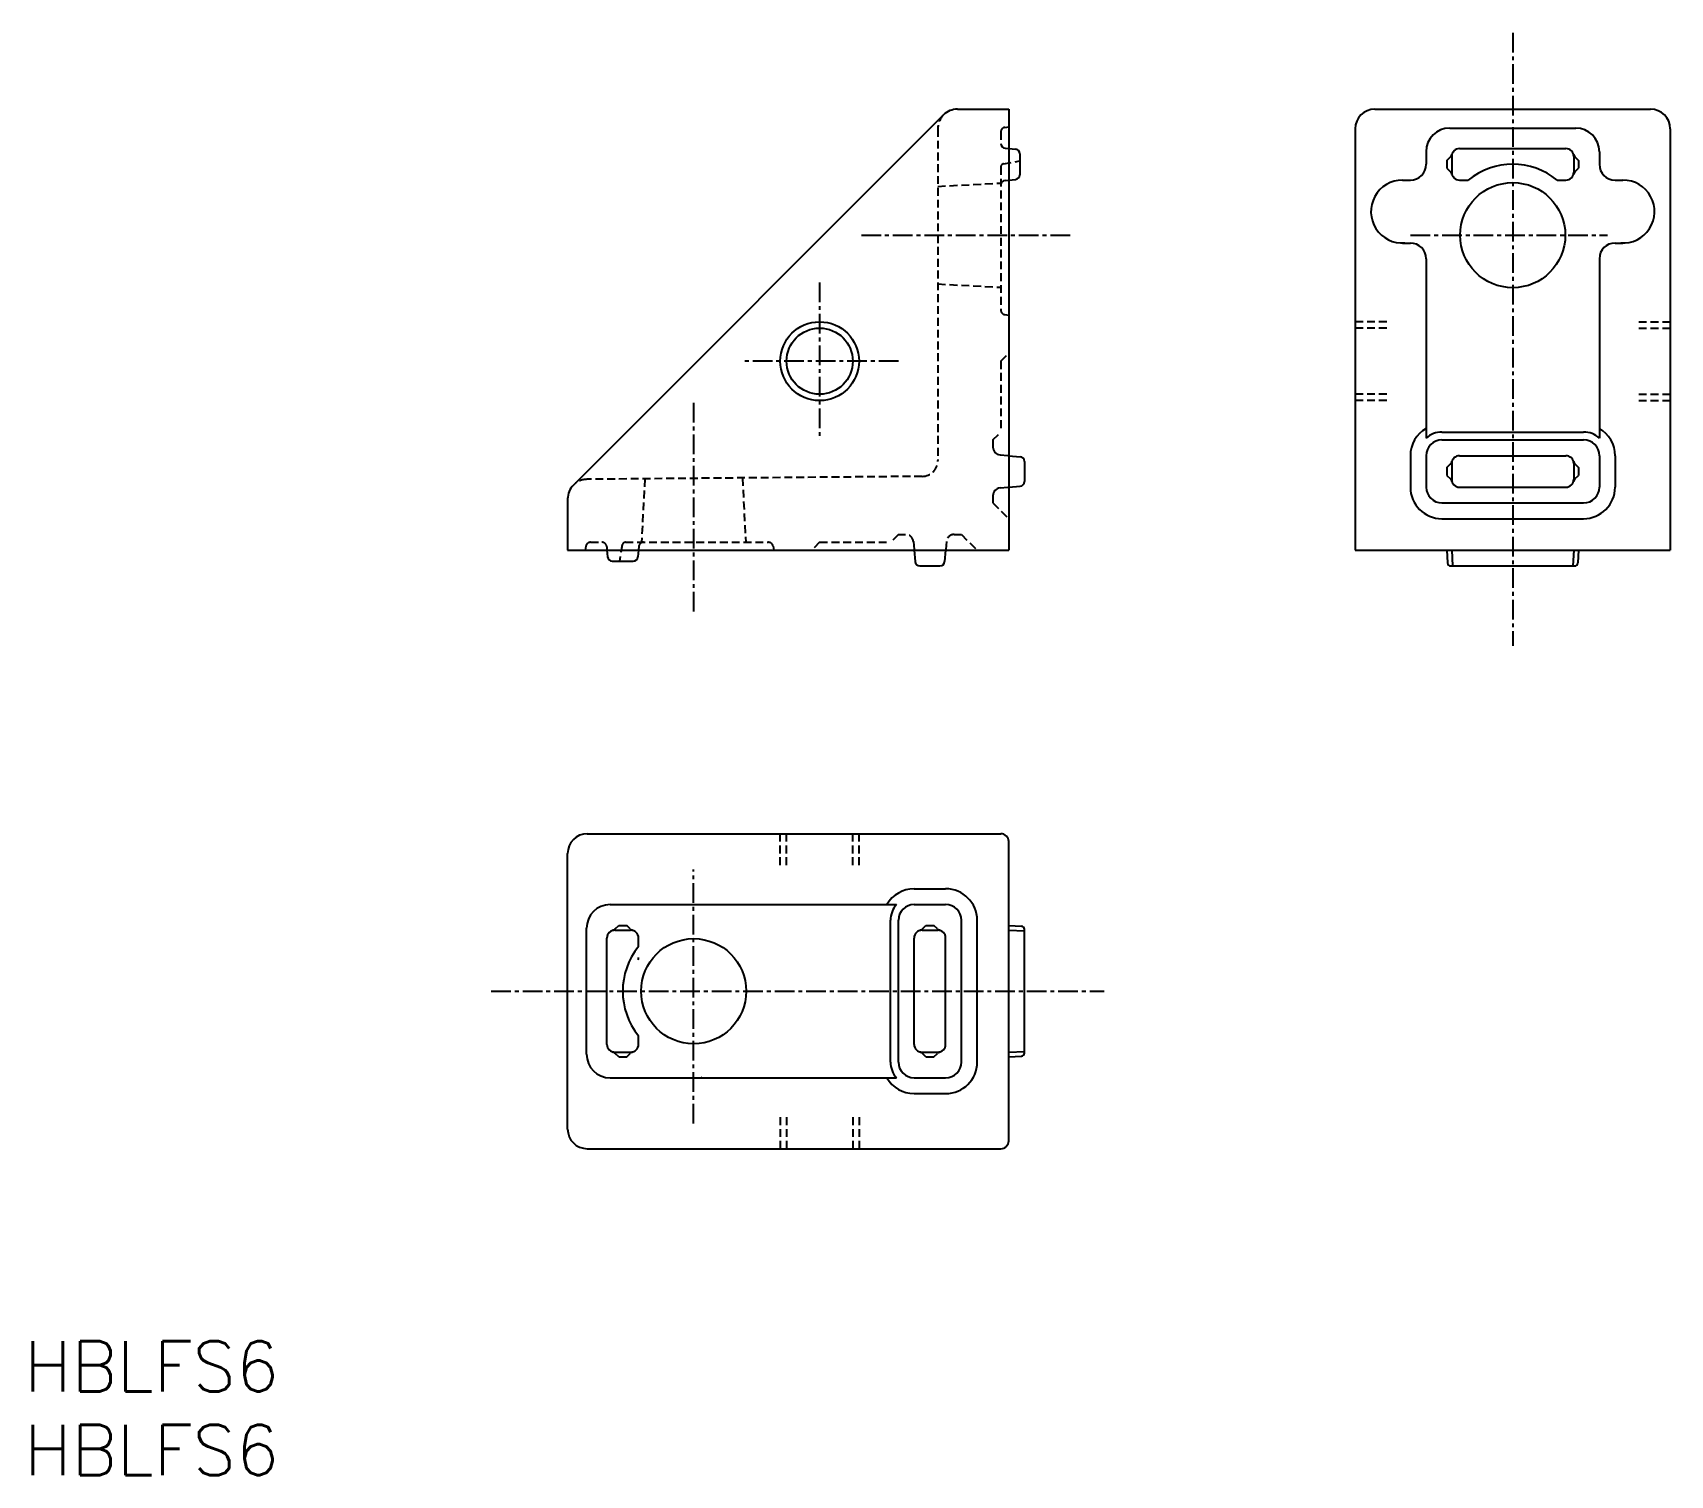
# Model space of a CAD drawing. Extents: x -50 to 54, y -71 to 21.
import ezdxf

# ---------------------------------------------------------------- set-up
doc = ezdxf.new("R2010")
doc.units = 0
doc.linetypes.add('CENTER', pattern=[2, 1.25, -0.25, 0.25, -0.25])
doc.linetypes.add('DASHED', pattern=[0.75, 0.5, -0.25])
doc.layers.get('0').update_dxf_attribs({"linetype": 'CONTINUOUS'})
doc.layers.add('CENTER', color=1, linetype='CENTER')
doc.styles.get("Standard").update_dxf_attribs({"font": 'txt.shx', "bigfont": 'bigfont.shx'})

msp = doc.modelspace()

# ---------------------------------------------------------------- linework, layer by layer
at = {"color": 7, "linetype": 'CONTINUOUS'}
for p, q in [((7.866118, 15.633884), (-15.633884, -7.866117)), ((8.75, 15.999999), (12, 15.999999)), ((12, 15.999999), (12, -12.000001)), ((35.25, 15.999999), (52.75, 15.999999)), ((34, 14.749999), (34, -12.000001)), ((40, 14.8), (48, 14.8)), ((54, 14.749999), (54, -12.000001)), ((12.000004, 13.499999), (12.42614, 13.462717)), ((12.699997, 13.16386), (12.699997, 11.836141)), ((38.5, 13.3), (38.5, 12.499999)), ((39.824997, 12.749993), (40.050785, 12.975781)), ((39.824997, 12.749999), (39.824997, 12.249999)), ((40.125, 12.999999), (40.125, 11.999999)), ((40.625, 13.499999), (47.375, 13.499999)), ((47.875, 12.999999), (47.875, 11.999999)), ((47.949211, 12.975779), (48.174996, 12.749996)), ((48.175003, 12.749999), (48.175003, 12.249999)), ((49.5, 13.3), (49.5, 12.499999)), ((12.000004, 11.499999), (12.42614, 11.537281)), ((37, 11.499999), (37.5, 11.499999)), ((39.824993, 12.249995), (40.050781, 12.024209)), ((40.625, 11.499999), (41.17157, 11.499999)), ((46.82843, 11.499999), (47.375, 11.499999)), ((47.949211, 12.024212), (48.174996, 12.249995)), ((50.5, 11.499999), (51, 11.499999)), ((37, 7.499999), (37.5, 7.499999)), ((50.5, 7.499999), (51, 7.499999)), ((38.5, 6.499999), (38.5, -4.881967)), ((49.5, 6.499999), (49.5, -4.881967)), ((39.5, -4.500001), (48.5, -4.500001)), ((39.5, -5.000001), (48.5, -5.000001)), ((11.999996, -6), (12.726143, -6.06353)), ((37.5, -6.000001), (37.5, -8.000001)), ((38.5, -6.000001), (38.5, -8.000001)), ((40.625, -6.000001), (47.375, -6.000001)), ((49.5, -6.000001), (49.5, -8.000001)), ((50.5, -6.000001), (50.5, -8.000001)), ((13, -6.362389), (13, -7.637612)), ((39.824997, -6.749996), (40.050781, -6.52421)), ((39.824997, -6.750001), (39.824997, -7.250001)), ((39.824997, -7.249997), (40.050785, -7.475785)), ((40.125, -6.500001), (40.125, -7.500001)), ((47.875, -6.500001), (47.875, -7.500001)), ((47.949211, -6.524218), (48.174996, -6.750001)), ((47.949211, -7.475785), (48.174996, -7.250002)), ((48.175003, -6.750001), (48.175003, -7.250001)), ((12, -8.000001), (12.726147, -7.936471)), ((40.625, -8.000001), (47.375, -8.000001)), ((-16, -8.750001), (-16, -12.000001)), ((39.5, -9.000001), (48.5, -9.000001)), ((39.5, -10.000001), (48.5, -10.000001)), ((-16, -12.000001), (12, -12.000001)), ((-13.49999, -12.000001), (-13.462707, -12.426147)), ((-11.499988, -12.000001), (-11.537271, -12.426147)), ((6.000002, -12), (6.063532, -12.726148)), ((7.999996, -12.000001), (7.936466, -12.726147)), ((34, -12.000001), (54, -12.000001)), ((39.825001, -12), (39.867474, -12.810468)), ((40.125004, -12), (40.17741, -12.999999)), ((47.875, -12.000001), (47.822594, -13)), ((48.175003, -12.000001), (48.13253, -12.810468)), ((-13.163849, -12.7), (-11.836136, -12.7)), ((6.362389, -13.000001), (7.637612, -13.000001)), ((40.0672, -13.000001), (47.932801, -13.000001)), ((-14.75, -30.000007), (11.5, -30.000007)), ((12, -49.500011), (12, -30.500007)), ((-16, -48.750011), (-16, -31.250007)), ((6, -33.500007), (8, -33.500007)), ((-13.3, -34.500007), (4.881966, -34.500007)), ((6, -34.500007), (8, -34.500007)), ((-14.8, -44.000011), (-14.8, -36.000007)), ((-13, -36.125007), (-12, -36.125007)), ((-12.975785, -36.050796), (-12.749999, -35.825008)), ((-12.75, -35.825008), (-12.25, -35.825008)), ((-12.024215, -36.050792), (-12.250001, -35.825008)), ((4.5, -44.500011), (4.5, -35.500007)), ((5, -44.500011), (5, -35.500007)), ((6.5, -36.125007), (7.5, -36.125007)), ((6.524216, -36.050792), (6.750002, -35.825008)), ((6.75, -35.825008), (7.25, -35.825008)), ((7.475785, -36.050792), (7.249998, -35.825008)), ((9, -44.500011), (9, -35.500007)), ((10, -44.500011), (10, -35.500007)), ((12, -35.825004), (12.810467, -35.867481)), ((12, -36.125007), (13, -36.177417)), ((13, -43.932804), (13, -36.067207)), ((-13.5, -43.375011), (-13.5, -36.625007)), ((-11.5, -37.171581), (-11.5, -36.625007)), ((6, -43.375011), (6, -36.625007)), ((8, -43.375011), (8, -36.625007)), ((-11.5, -43.375011), (-11.5, -42.828434)), ((-13, -43.875011), (-12, -43.875011)), ((-12.749999, -44.175007), (-12.975785, -43.949218)), ((-12.75, -44.175007), (-12.25, -44.175007)), ((-12.249999, -44.175007), (-12.024215, -43.949222)), ((6.5, -43.875011), (7.5, -43.875011)), ((6.750002, -44.17501), (6.524214, -43.949222)), ((6.75, -44.175007), (7.25, -44.175007)), ((7.250002, -44.17501), (7.475788, -43.949222)), ((12, -43.875011), (13, -43.822605)), ((12, -44.175007), (12.810467, -44.13253)), ((-13.3, -45.500011), (4.881966, -45.500011)), ((6, -45.500011), (8, -45.500011)), ((6, -46.500011), (8, -46.500011)), ((-14.75, -50.000011), (11.5, -50.000011))]:
    msp.add_line(p, q, dxfattribs=at)
at = {"color": 3, "linetype": 'DASHED'}
for p, q in [((7.5, 14.749999), (7.5, -6.312297)), ((11.747906, 14.843712), (12.000008, 14.888165)), ((11.5, 14.54827), (11.5, 13.818644)), ((11.773854, 13.519785), (12.000004, 13.499999)), ((11.665272, 12.529143), (12.700001, 12.711593)), ((11.5, 12.332179), (11.5, 3.251729)), ((11.773854, 11.480214), (12.000004, 11.499999)), ((7.499996, 11.1), (11.5, 11.309631)), ((7.499993, 4.9), (11.499996, 4.690369)), ((11.747906, 2.956285), (12.000008, 2.911833)), ((36, 2.5), (34, 2.5)), ((36, 2.1), (34, 2.1)), ((52, 2.5), (54, 2.5)), ((52, 2.1), (54, 2.1)), ((11.499996, 0.000001), (12, 0.500001)), ((11.5, -0.000001), (11.5, -4.500001)), ((36, -2.1), (34, -2.1)), ((36, -2.5), (34, -2.5)), ((52, -2.1), (54, -2.1)), ((52, -2.5), (54, -2.5)), ((11, -5.000001), (11, -5.454346)), ((11.000004, -4.999999), (11.500004, -4.499999)), ((11.456421, -5.952443), (11.999996, -6)), ((6.50873, -7.314432), (-14.760907, -7.500049)), ((-11.098328, -7.468085), (-11.309632, -11.500001)), ((-4.904508, -7.414033), (-4.69037, -11.500001)), ((11.456425, -8.047558), (12, -8.000001)), ((10.999996, -8.999999), (12, -10)), ((11, -8.545654), (11, -9.000001)), ((5.000002, -11.000001), (4.500002, -11.500001)), ((5, -11.000001), (5.454346, -11.000001)), ((8.545655, -11.000001), (9, -11.000001)), ((8.999996, -11.000001), (9.999996, -12.000002)), ((-14.843714, -11.747906), (-14.888164, -12.000001)), ((-14.548271, -11.500001), (-13.818634, -11.500001)), ((-13.519775, -11.773854), (-13.49999, -12.000001)), ((-12.52914, -11.665272), (-12.711591, -12.700001)), ((-12.332184, -11.500001), (-3.251732, -11.500001)), ((-11.480202, -11.773854), (-11.499988, -12.000001)), ((-2.956285, -11.747904), (-2.911834, -11.999997)), ((-0.000004, -11.500001), (-0.500004, -12.000002)), ((0, -11.500001), (4.5, -11.500001)), ((5.952444, -11.456422), (6.000002, -12)), ((8.047554, -11.456423), (7.999996, -12.000001)), ((-2.500003, -32.000012), (-2.500003, -30.000012)), ((-2.100003, -32.000012), (-2.100003, -30.000012)), ((2.099983, -32.000012), (2.099983, -30.000012)), ((2.499983, -32.000012), (2.499983, -30.000012)), ((-2.500003, -47.999998), (-2.500003, -49.999998)), ((-2.100003, -47.999998), (-2.100003, -49.999998)), ((2.099983, -47.999998), (2.099983, -49.999998)), ((2.499983, -47.999998), (2.499983, -49.999998))]:
    msp.add_line(p, q, dxfattribs=at)
at = {"color": 7, "linetype": 'CONTINUOUS'}
for centre, radius in [((44, 7.999999), 3.335835), ((0, 0), 2.5), ((0, 0), 2.1), ((-8, -40.000007), 3.335835)]:
    msp.add_circle(centre, radius, dxfattribs=at)
at = {"color": 3, "linetype": 'DASHED'}
for centre, radius, start, end in [((8.75, 14.749999), 1.25, 134.999985, 179.999985), ((11.800003, 14.54827), 0.3, 99.999989, 179.999985), ((11.699997, 12.332179), 0.2, 99.999989, 179.999985), ((11.800003, 3.251729), 0.3, 180.000015, 260.000011), ((6.5, -6.314469), 1, 270.500005, 0.000009), ((-14.75, -8.750001), 1.25, 90.49999, 134.999985), ((5.454346, -11.500001), 0.5, 4.999993, 89.999986), ((8.545655, -11.500001), 0.5, 89.999986, 174.999987), ((-14.548271, -11.800001), 0.3, 89.999986, 169.999988), ((-13.818634, -11.800001), 0.3, 4.999993, 89.999986), ((-12.332184, -11.7), 0.2, 89.999986, 169.999988), ((-11.18135, -11.800001), 0.3, 89.999986, 174.999987), ((-3.251732, -11.800001), 0.3, 10.000005, 89.999986)]:
    msp.add_arc(centre, radius, start, end, dxfattribs=at)
at = {"color": 7, "linetype": 'CONTINUOUS'}
for centre, radius, start, end in [((8.75, 14.749999), 1.25, 89.999986, 134.999985), ((35.25, 14.749999), 1.25, 89.999993, 179.999985), ((52.75, 14.749999), 1.25, 0, 89.999993), ((40, 13.3), 1.5, 89.999993, 179.999985), ((48, 13.3), 1.5, 0, 89.999993), ((11.800003, 13.818644), 0.3, 180.000015, 265.000009), ((12.399994, 13.16386), 0.3, 359.999995, 84.999987), ((37.5, 12.499999), 1, 270.000007, 0), ((39.838654, 13.187917), 0.3, 315.000004, 351.688658), ((40.625, 12.999999), 0.5, 89.999993, 179.999985), ((44, 7.999999), 4.5, 51.057554, 128.942428), ((47.375, 12.999999), 0.5, 0, 89.999993), ((48.161347, 13.187917), 0.3, 188.311357, 225.000015), ((50.5, 12.499999), 1, 179.999972, 269.999971), ((11.800003, 11.181356), 0.3, 94.999991, 179.999985), ((12.399994, 11.836141), 0.3, 275.000013, 0.000005), ((37, 9.499999), 2, 89.999993, 274.138819), ((39.838654, 11.812082), 0.3, 8.311342, 44.999996), ((40.625, 11.999999), 0.5, 179.999972, 269.999971), ((47.375, 11.999999), 0.5, 270.000007, 0), ((48.161347, 11.812082), 0.3, 134.999985, 171.688643), ((51, 9.499999), 2, 265.861166, 89.999993), ((37.5, 6.499999), 1, 0, 89.999993), ((50.5, 6.499999), 1, 89.999993, 179.999985), ((39.5, -6.000001), 2, 119.99999, 179.999985), ((39.5, -6.000001), 1.5, 89.999993, 131.810301), ((39.5, -6.000001), 1, 89.999993, 179.999985), ((48.5, -6.000001), 1.5, 48.189681, 89.999993), ((48.5, -6.000001), 1, 0, 89.999993), ((48.5, -6.000001), 2, 0, 59.999995), ((11.5, -5.454346), 0.5, 180.000015, 265.000009), ((12.699997, -6.362389), 0.3, 359.999995, 84.999987), ((40.625, -6.500001), 0.5, 89.999993, 179.999985), ((47.375, -6.500001), 0.5, 0, 89.999993), ((39.838654, -6.312083), 0.3, 315.000004, 351.688658), ((48.161347, -6.312083), 0.3, 188.311357, 225.000015), ((-14.75, -8.750001), 1.25, 134.999985, 179.999985), ((11.5, -8.545654), 0.5, 94.999991, 179.999985), ((12.699997, -7.637612), 0.3, 275.000013, 0.000005), ((39.5, -8.000001), 2, 179.999972, 269.999971), ((39.5, -8.000001), 1, 179.999972, 269.999971), ((39.838654, -7.687918), 0.3, 8.311342, 44.999996), ((40.625, -7.500001), 0.5, 179.999972, 269.999971), ((47.375, -7.500001), 0.5, 270.000007, 0), ((48.161347, -7.687918), 0.3, 134.999985, 171.688643), ((48.5, -8.000001), 1, 270.000007, 0), ((48.5, -8.000001), 2, 270.000007, 0), ((-13.163849, -12.4), 0.3, 185.000013, 270.000014), ((-11.836136, -12.4), 0.3, 270.000014, 355.000007), ((6.362389, -12.7), 0.3, 185.000013, 270.000014), ((7.637612, -12.7), 0.3, 270.000014, 355.000007), ((40.0672, -12.800001), 0.2, 183.000025, 270.000007), ((47.932801, -12.800001), 0.2, 270.000007, 357), ((-14.75, -31.250007), 1.25, 89.999993, 179.999985), ((11.5, -30.500007), 0.5, 0, 89.999993), ((6, -35.500007), 2, 89.999993, 149.999981), ((8, -35.500007), 2, 0, 89.999993), ((-13.3, -36.000007), 1.5, 89.999993, 179.999985), ((6, -35.500007), 1.5, 138.18967, 179.999985), ((6, -35.500007), 1, 89.999993, 179.999985), ((8, -35.500007), 1, 0, 89.999993), ((-13, -36.625007), 0.5, 89.999993, 179.999985), ((-13.187917, -35.838661), 0.3, 278.31135, 315.000004), ((-11.812082, -35.838661), 0.3, 225.000015, 261.688665), ((-12, -36.625007), 0.5, 0, 89.999993), ((6.5, -36.625007), 0.5, 89.999993, 179.999985), ((6.312083, -35.838661), 0.3, 278.31135, 315.000004), ((7.687918, -35.838661), 0.3, 225.000015, 261.688665), ((7.5, -36.625007), 0.5, 0, 89.999993), ((12.799999, -36.067207), 0.2, 0, 86.999989), ((-8, -40.000007), 4.5, 141.057543, 218.942414), ((-11.8, -37.866935), 0.3, 333.615674, 0), ((-13, -43.375011), 0.5, 179.999972, 269.999971), ((-12, -43.375011), 0.5, 270.000007, 0), ((6.5, -43.375011), 0.5, 179.999972, 269.999971), ((7.5, -43.375011), 0.5, 270.000007, 0), ((-13.3, -44.000011), 1.5, 179.999972, 269.999971), ((-13.187917, -44.16135), 0.3, 44.999996, 81.68865), ((-11.812082, -44.16135), 0.3, 98.311335, 134.999985), ((6, -44.500011), 1.5, 179.999972, 221.810287), ((6, -44.500011), 1, 179.999972, 269.999971), ((6.312083, -44.16135), 0.3, 44.999996, 81.68865), ((7.687918, -44.16135), 0.3, 98.311335, 134.999985), ((8, -44.500011), 1, 270.000007, 0), ((8, -44.500011), 2, 270.000007, 0), ((12.799999, -43.932804), 0.2, 273.000011, 0), ((-7.606664, -45.200008), 0.3, 270.000007, 300.000005), ((6, -44.500011), 2, 210.000019, 270.000007), ((-14.75, -48.750011), 1.25, 179.999972, 269.999971), ((11.5, -49.500011), 0.5, 270.000007, 0)]:
    msp.add_arc(centre, radius, start, end, dxfattribs=at)
at = {"layer": 'CENTER', "color": 1, "linetype": 'CENTER'}
for p, q in [((44, 20.851797), (44, -18.072149)), ((2.647804, 7.999999), (16.135422, 7.999999)), ((37.517052, 7.999999), (50.01809, 7.999999)), ((0, 5.000001), (0, -5)), ((5, 0), (-4.999985, 0)), ((-8, -2.647806), (-8, -16.135421)), ((-8, -48.394439), (-8, -32.274685)), ((-20.851798, -40.000007), (18.072148, -40.000007))]:
    msp.add_line(p, q, dxfattribs=at)

# ---------------------------------------------------------------- texts
at = {"color": 7, "linetype": 'CONTINUOUS'}
for p in [(-50.504535, -65.422611), (-50.504535, -70.73231)]:
    msp.add_text('HBLFS6', height=3.2, dxfattribs=at).set_placement(p)

doc.saveas('drawing.dxf')
